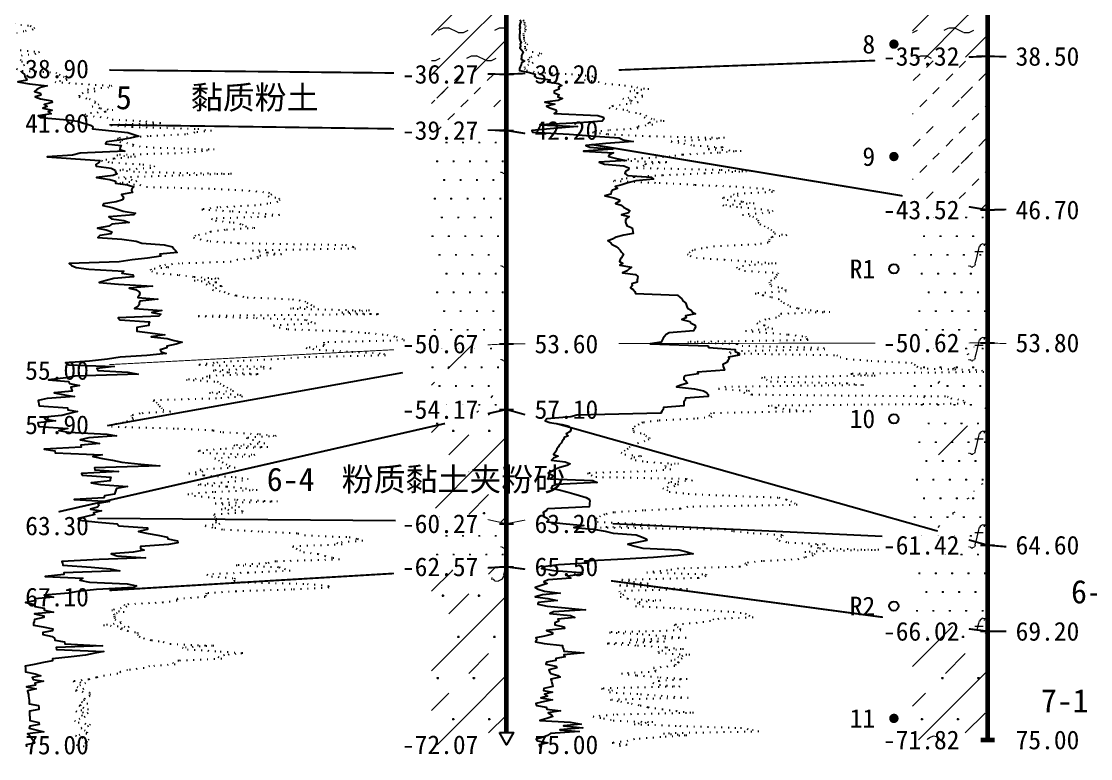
# Model space of a CAD drawing. Extents: x -37 to 3540, y -1485 to 297.
# Drawn here: x 3039.4 to 3153.6, y -824.8 to -746.1 of the extents above; entities that cross this region are included whole.
import ezdxf
from ezdxf.enums import TextEntityAlignment as Align

# ---------------------------------------------------------------- set-up
doc = ezdxf.new("R2010")
doc.units = 0
doc.linetypes.add('DOT', pattern=[6.35, 0, -6.35])
doc.layers.get('0').update_dxf_attribs({"linetype": 'CONTINUOUS'})
for name, color, linetype in [('CURVE', 200, 'CONTINUOUS'), ('HOLE', 41, 'CONTINUOUS'), ('SAMPLE', 1, 'CONTINUOUS'), ('STRATUM', 241, 'CONTINUOUS')]:
    doc.layers.add(name, color=color, linetype=linetype)
doc.layers.add('HATCH', color=7, linetype='CONTINUOUS', lineweight=13)
doc.styles.add('ST', font='')
doc.styles.get('ST').set_extended_font_data('SimSun')
pattern_1 = [(45, (2761.5203, -891), (-2.12132, 2.12132), [10, 0]), (26.565, (2762.5944, -891.2536), (5.999823, 5.999812), [0.567, -12.849]), (0, (2762.0274, -891.2536), (0, 6), [0.567, -5.433]), (26.565, (2759.939, -891), (5.999823, 5.999812), [0.567, -12.849]), (0, (2760.446, -890.7464), (0, 6), [0.567, -5.433]), (153.435, (2762.0274, -891.2536), (-5.999818, -5e-06), [1.134, -12.2826]), (26.565, (2765.5944, -888.2536), (5.999823, 5.999812), [0.567, -12.849]), (0, (2765.0274, -888.2536), (0, 6), [0.567, -5.433]), (26.565, (2762.939, -888), (5.999823, 5.999812), [0.567, -12.849]), (0, (2763.446, -887.7464), (0, 6), [0.567, -5.433]), (153.435, (2765.0274, -888.2536), (-5.999818, -5e-06), [1.134, -12.2826])]
pattern_2 = [(45, (2761.5203, -891), (-6e-07, 6.99998), [0.9473, -8.9522]), (45, (2762.9203, -889.6), (-6e-07, 6.99998), [0.9869, -8.9126]), (45, (2764.3203, -888.2), (-6e-07, 6.99998), [1.06018, -8.83931]), (45, (2765.7203, -886.8), (-6e-07, 6.99998), [0.94918, -8.95032]), (45, (2767.1203, -885.4), (-6e-07, 6.99998), [1.0365, -8.86299]), (45, (2765.0203, -891), (-6e-07, 6.99998), [1.01335, -8.88615]), (45, (2766.4203, -889.6), (-6e-07, 6.99998), [1.07896, -12.12037]), (45, (2767.8203, -888.2), (-6e-07, 6.99998), [0.99882, -8.90067]), (45, (2762.2203, -886.8), (-4e-07, 6.99998), [1.05533, -8.84416]), (45, (2763.6203, -885.4), (-4e-07, 6.99998), [1.0365, -8.86299])]
pattern_3 = [(82.875, (2760.6857, -892.206), (0.0003693, 10.0001764), [0.0893, -80.5337]), (143.13, (2760.7867, -892.2818), (-29.999964, 20.000054), [0.12627, -49.87373]), (172.875, (2760.9639, -892.304), (-70.0002457, 9.9996603), [0.17857, -80.44443]), (206.565, (2761.1423, -892.2147), (-9.999705, -9.999687), [0.19954, -22.16046]), (243.435, (2761.2316, -892.0363), (9e-06, -9.999696), [0.19954, -22.16146]), (255.964, (2761.3209, -891.679), (-0.0002, -9.999501), [0.36813, -40.86287]), (255.964, (2761.631, -890.439), (-0.0002, -9.999501), [1.27838, -39.95262]), (255.964, (2761.6994, -890.165), (-0.0002, -9.999501), [0.28235, -40.94865]), (216.87, (2761.8896, -889.9108), (-9.999982, -10.000018), [0.12627, -49.87373]), (243.435, (2761.7886, -889.9865), (9e-06, -9.999696), [0.19954, -22.16146]), (206.565, (2762.068, -889.8215), (-9.999705, -9.999687), [0.19954, -22.16046]), (172.875, (2762.2453, -889.8437), (-70.0002457, 9.9996603), [0.17857, -80.44443]), (143.13, (2762.3463, -889.9194), (-29.999964, 20.000054), [0.12627, -49.87373]), (82.875, (2762.3352, -890.008), (0.0003693, 10.0001764), [0.0893, -80.5337]), (0, (2761.191, -890.66), (0, 10), [0.89286, -9.10714]), (0, (2761.5453, -891), (1, 2), [0, -1.75]), (0, (2761.5203, -890.975), (1, 2), [0, -1.75]), (0, (2761.5203, -891), (1, 2), [0, -1.75]), (0, (2761.4953, -891), (1, 2), [0, -1.75]), (0, (2761.5203, -891.025), (1, 2), [0, -1.75])]
pattern_4 = [(45, (2761.52, -891), (-2e-06, 15.39996), [4.3383, -17.4406]), (45, (2767.709, -884.777), (-2e-06, 15.39996), [4.3861, -17.3928]), (45, (2772.669, -879.819), (-2e-06, 15.39996), [3.98994, -17.78894]), (26.565, (2761.52, -883.3), (15.4, 15.4), [0.2123, -34.22315]), (36.8699, (2763.0603, -881.76), (15.4, 15.4), [0.43504, -76.56496]), (315, (2769.22, -875.653), (15.39996, 3e-06), [0.0727, -21.70617]), (26.565, (2769.22, -891), (15.4, 15.4), [0.31845, -34.117]), (26.565, (2770.76, -889.46), (15.4, 15.4), [0.2316, -34.20383]), (90, (2771.53, -888.69), (-15.4, -1e-06), [0.0633, -15.3367]), (26.565, (2772.3, -887.92), (15.4, 15.4), [0.2002, -68.6707]), (36.8699, (2773.8403, -886.38), (15.4, 15.4), [0.2435, -76.7565]), (45, (2775.38, -884.84), (-5e-07, 15.39996), [0.24005, -21.53884]), (315, (2776.731, -883.195), (15.39996, 3e-06), [0.0727, -21.70617]), (36.8699, (2764.6003, -880.22), (15.4, 15.4), [0.22493, -76.77507]), (53.1301, (2766.1403, -878.68), (30.8, 46.2), [0.29564, -76.70436]), (53.1301, (2767.6803, -877.14), (30.8, 46.2), [0.27774, -76.72226])]
pattern_5 = [(45, (2761.52, -891), (-4.24264, 4.24264), [10, 0]), (45, (2762.581, -894.182), (-2.12132, 6.36396), [3, -3])]
pattern_6 = [(82.875, (2759.684, -893.6533), (0.000812, 22.000388), [0.1964, -177.1742]), (143.13, (2759.9064, -893.82), (-65.99992, 44.00012), [0.2778, -109.7222]), (172.875, (2760.2962, -893.8687), (-154.00054, 21.999253), [0.39285, -176.97775]), (206.565, (2760.689, -893.672), (-21.99935, -21.9993), [0.439, -48.753]), (243.435, (2760.885, -893.28), (2e-05, -21.99933), [0.439, -48.7552]), (255.964, (2761.0816, -892.494), (-0.00044, -21.9989), [0.8099, -89.8983]), (255.964, (2761.7637, -889.7656), (-0.00044, -21.9989), [2.8124, -87.8958]), (255.964, (2761.9143, -889.163), (-0.00044, -21.9989), [0.6212, -90.087]), (216.87, (2762.333, -888.6037), (-21.99996, -22.00004), [0.2778, -109.7222]), (243.435, (2762.111, -888.77), (2e-05, -21.99933), [0.439, -48.7552]), (206.565, (2762.7255, -888.407), (-21.99935, -21.9993), [0.439, -48.753]), (172.875, (2763.1153, -888.456), (-154.00054, 21.999253), [0.39285, -176.97775]), (143.13, (2763.3376, -888.6228), (-65.99992, 44.00012), [0.2778, -109.7222]), (82.875, (2763.3132, -888.8177), (0.000812, 22.000388), [0.1964, -177.1742]), (0, (2760.795, -890.252), (0, 22), [1.9643, -20.0357]), (0, (2761.5753, -891), (2.2, 4.4), [0, -3.85]), (0, (2761.5203, -890.945), (2.2, 4.4), [0, -3.85]), (0, (2761.5203, -891), (2.2, 4.4), [0, -3.85]), (0, (2761.4653, -891), (2.2, 4.4), [0, -3.85]), (0, (2761.5203, -891.055), (2.2, 4.4), [0, -3.85])]

# ---------------------------------------------------------------- blocks, each defined once
blk = doc.blocks.new('SampleSoilUndisturbed')
at = {"const_width": 0.5}
blk.add_lwpolyline([(-0.25, 0, 1), (0.25, 0, 1)], format="xyb", close=True, dxfattribs=at)
blk = doc.blocks.new('SampleSoilDisturbed')
blk.add_circle((0, 0), 0.5)

msp = doc.modelspace()

# ---------------------------------------------------------------- hatches: boundary and pattern name
at = {"layer": 'HATCH'}
h = msp.add_hatch(dxfattribs=at)
h.set_pattern_fill('YNNT', color=251, style=0)
h.set_pattern_definition(pattern_1)
h.paths.add_polyline_path([(3142.56, -739.2), (3134.56, -739.38), (3134.56, -750.1), (3142.56, -749.8)])
h.paths.add_polyline_path([(3130.49, -751.29), (3140.05, -751.29), (3140.05, -748.36), (3130.49, -748.36)], flags=9)
h.paths.add_polyline_path([(3130.49, -740.69), (3140.05, -740.69), (3140.05, -737.76), (3130.49, -737.76)], flags=9)
h = msp.add_hatch(dxfattribs=at)
h.set_pattern_fill('YNNT', color=251, style=0)
h.set_pattern_definition(pattern_1)
h.paths.add_polyline_path([(3091.18, -740.31), (3083.18, -740.16), (3083.18, -751.62), (3091.18, -751.71)])
h.paths.add_polyline_path([(3079.11, -753.19), (3088.67, -753.19), (3088.67, -750.26), (3079.11, -750.26)], flags=9)
h.paths.add_polyline_path([(3079.11, -741.79), (3088.67, -741.79), (3088.67, -738.86), (3079.11, -738.86)], flags=9)
h = msp.add_hatch(dxfattribs=at)
h.set_pattern_fill('NZFT', color=52, style=0)
h.set_pattern_definition(pattern_2)
h.paths.add_polyline_path([(3142.56, -749.8), (3134.56, -750.1), (3134.56, -764.88), (3142.56, -766.2)])
h.paths.add_polyline_path([(3130.49, -767.69), (3140.05, -767.69), (3140.05, -764.76), (3130.49, -764.76)], flags=9)
h.paths.add_polyline_path([(3130.49, -751.29), (3140.05, -751.29), (3140.05, -748.36), (3130.49, -748.36)], flags=9)
h = msp.add_hatch(dxfattribs=at)
h.set_pattern_fill('NZFT', color=52, style=0)
h.set_pattern_definition(pattern_2)
h.paths.add_polyline_path([(3091.18, -751.71), (3083.18, -751.62), (3083.18, -757.59), (3091.18, -757.71)])
h.paths.add_polyline_path([(3079.11, -759.19), (3088.67, -759.19), (3088.67, -756.26), (3079.11, -756.26)], flags=9)
h.paths.add_polyline_path([(3079.11, -753.19), (3088.67, -753.19), (3088.67, -750.26), (3079.11, -750.26)], flags=9)
h = msp.add_hatch(dxfattribs=at)
h.set_pattern_fill('FS', color=142, style=0)
h.set_pattern_definition(pattern_3)
h.paths.add_polyline_path([(3091.18, -757.71), (3083.18, -757.59), (3083.18, -780.92), (3091.18, -780.51)])
h.paths.add_polyline_path([(3079.11, -781.99), (3088.67, -781.99), (3088.67, -779.06), (3079.11, -779.06)], flags=9)
h.paths.add_polyline_path([(3079.11, -759.19), (3088.67, -759.19), (3088.67, -756.26), (3079.11, -756.26)], flags=9)
h = msp.add_hatch(dxfattribs=at)
h.set_pattern_fill('FS', color=142, style=0)
h.set_pattern_definition(pattern_3)
h.paths.add_polyline_path([(3142.56, -766.2), (3134.56, -764.88), (3134.56, -780.42), (3142.56, -780.4)])
h.paths.add_polyline_path([(3130.49, -781.89), (3140.05, -781.89), (3140.05, -778.96), (3130.49, -778.96)], flags=9)
h.paths.add_polyline_path([(3130.49, -767.69), (3140.05, -767.69), (3140.05, -764.76), (3130.49, -764.76)], flags=9)
h = msp.add_hatch(dxfattribs=at)
h.set_pattern_fill('FS', color=142, style=0)
h.set_pattern_definition(pattern_3)
h.paths.add_polyline_path([(3091.18, -780.51), (3083.18, -780.92), (3083.18, -789.33), (3091.18, -787.51)])
h.paths.add_polyline_path([(3079.11, -788.99), (3088.66, -788.99), (3088.66, -786.08), (3079.11, -786.08)], flags=9)
h.paths.add_polyline_path([(3079.11, -781.99), (3088.67, -781.99), (3088.67, -779.06), (3079.11, -779.06)], flags=9)
h = msp.add_hatch(dxfattribs=at)
h.set_pattern_fill('SZFT', color=142, scale=2.2, style=0)
h.set_pattern_definition(pattern_4)
h.paths.add_polyline_path([(3091.18, -780.51), (3083.18, -780.92), (3083.18, -789.33), (3091.18, -787.51)])
h.paths.add_polyline_path([(3079.11, -788.99), (3088.66, -788.99), (3088.66, -786.08), (3079.11, -786.08)], flags=9)
h.paths.add_polyline_path([(3079.11, -781.99), (3088.67, -781.99), (3088.67, -779.06), (3079.11, -779.06)], flags=9)
h = msp.add_hatch(dxfattribs=at)
h.set_pattern_fill('FS', color=142, style=0)
h.set_pattern_definition(pattern_3)
h.paths.add_polyline_path([(3142.56, -780.4), (3134.56, -780.42), (3134.56, -799.75), (3142.56, -802)])
h.paths.add_polyline_path([(3110.34, -796.58), (3137.02, -796.58), (3137.02, -791.64), (3110.34, -791.64)], flags=9)
h.paths.add_polyline_path([(3130.49, -781.89), (3140.05, -781.89), (3140.05, -778.96), (3130.49, -778.96)], flags=9)
h = msp.add_hatch(dxfattribs=at)
h.set_pattern_fill('SZFT', color=142, scale=2.2, style=0)
h.set_pattern_definition(pattern_4)
h.paths.add_polyline_path([(3142.56, -780.4), (3134.56, -780.42), (3134.56, -799.75), (3142.56, -802)])
h.paths.add_polyline_path([(3110.34, -796.58), (3137.02, -796.58), (3137.02, -791.64), (3110.34, -791.64)], flags=9)
h.paths.add_polyline_path([(3130.49, -781.89), (3140.05, -781.89), (3140.05, -778.96), (3130.49, -778.96)], flags=9)
h = msp.add_hatch(dxfattribs=at)
h.set_pattern_fill('FZNT', color=32, style=0)
h.set_pattern_definition(pattern_5)
h.paths.add_polyline_path([(3091.18, -787.51), (3083.18, -789.33), (3083.18, -797.95), (3091.18, -799.71)])
h.paths.add_polyline_path([(3079.11, -801.19), (3088.67, -801.19), (3088.67, -798.26), (3079.11, -798.26)], flags=9)
h.paths.add_polyline_path([(3079.11, -788.99), (3088.66, -788.99), (3088.66, -786.08), (3079.11, -786.08)], flags=9)
h = msp.add_hatch(dxfattribs=at)
h.set_pattern_fill('FS', color=32, scale=2.2, style=0)
h.set_pattern_definition(pattern_6)
h.paths.add_polyline_path([(3091.18, -787.51), (3083.18, -789.33), (3083.18, -797.95), (3091.18, -799.71)])
h.paths.add_polyline_path([(3079.11, -801.19), (3088.67, -801.19), (3088.67, -798.26), (3079.11, -798.26)], flags=9)
h.paths.add_polyline_path([(3079.11, -788.99), (3088.66, -788.99), (3088.66, -786.08), (3079.11, -786.08)], flags=9)
h = msp.add_hatch(dxfattribs=at)
h.set_pattern_fill('FS', color=142, style=0)
h.set_pattern_definition(pattern_3)
h.paths.add_polyline_path([(3091.18, -799.71), (3083.18, -797.95), (3083.18, -804.78), (3091.18, -804.31)])
h.paths.add_polyline_path([(3079.11, -805.79), (3088.67, -805.79), (3088.67, -802.86), (3079.11, -802.86)], flags=9)
h.paths.add_polyline_path([(3079.11, -801.19), (3088.67, -801.19), (3088.67, -798.26), (3079.11, -798.26)], flags=9)
h = msp.add_hatch(dxfattribs=at)
h.set_pattern_fill('FS', color=142, style=0)
h.set_pattern_definition(pattern_3)
h.paths.add_polyline_path([(3142.56, -802), (3134.56, -799.75), (3134.56, -810.13), (3142.56, -811.2)])
h.paths.add_polyline_path([(3130.49, -812.69), (3140.05, -812.69), (3140.05, -809.76), (3130.49, -809.76)], flags=9)
h.paths.add_polyline_path([(3130.49, -803.49), (3140.05, -803.49), (3140.05, -800.56), (3130.49, -800.56)], flags=9)
h = msp.add_hatch(dxfattribs=at)
h.set_pattern_fill('FZNT', color=32, style=0)
h.set_pattern_definition(pattern_5)
h.paths.add_polyline_path([(3091.18, -804.31), (3083.18, -804.78), (3083.18, -823.31), (3091.18, -823.31), (3090.43, -822.01), (3091.18, -822.01)])
h.paths.add_polyline_path([(3079.11, -824.79), (3088.67, -824.79), (3088.67, -821.86), (3079.11, -821.86)], flags=9)
h.paths.add_polyline_path([(3079.11, -805.79), (3088.67, -805.79), (3088.67, -802.86), (3079.11, -802.86)], flags=9)
h = msp.add_hatch(dxfattribs=at)
h.set_pattern_fill('FS', color=32, scale=2.2, style=0)
h.set_pattern_definition(pattern_6)
h.paths.add_polyline_path([(3091.18, -804.31), (3083.18, -804.78), (3083.18, -823.31), (3091.18, -823.31), (3090.43, -822.01), (3091.18, -822.01)])
h.paths.add_polyline_path([(3079.11, -824.79), (3088.67, -824.79), (3088.67, -821.86), (3079.11, -821.86)], flags=9)
h.paths.add_polyline_path([(3079.11, -805.79), (3088.67, -805.79), (3088.67, -802.86), (3079.11, -802.86)], flags=9)
h = msp.add_hatch(dxfattribs=at)
h.set_pattern_fill('FZNT', color=32, style=0)
h.set_pattern_definition(pattern_5)
h.paths.add_polyline_path([(3142.56, -811.2), (3134.56, -810.13), (3134.56, -822.8), (3142.56, -822.8)])
h.paths.add_polyline_path([(3130.49, -824.29), (3140.05, -824.29), (3140.05, -821.36), (3130.49, -821.36)], flags=9)
h.paths.add_polyline_path([(3130.49, -812.69), (3140.05, -812.69), (3140.05, -809.76), (3130.49, -809.76)], flags=9)
h = msp.add_hatch(dxfattribs=at)
h.set_pattern_fill('FS', color=32, scale=2.2, style=0)
h.set_pattern_definition(pattern_6)
h.paths.add_polyline_path([(3142.56, -811.2), (3134.56, -810.13), (3134.56, -822.8), (3142.56, -822.8)])
h.paths.add_polyline_path([(3130.49, -824.29), (3140.05, -824.29), (3140.05, -821.36), (3130.49, -821.36)], flags=9)
h.paths.add_polyline_path([(3130.49, -812.69), (3140.05, -812.69), (3140.05, -809.76), (3130.49, -809.76)], flags=9)

# ---------------------------------------------------------------- linework, layer by layer
at = {"layer": 'CURVE', "color": 100, "linetype": 'DOT', "ltscale": 0.1}
for points in [[(3038.57, -746.34), (3040.31, -746.54), (3040.78, -746.74), (3040.62, -746.94), (3039.65, -747.14), (3038.88, -747.34)], [(3092.97, -745.91), (3093.09, -746.11), (3093.08, -746.31), (3093.23, -746.51), (3093.12, -746.71), (3093.23, -746.91), (3093.17, -747.11), (3092.96, -747.31), (3093.01, -747.51), (3093.02, -747.71), (3093.03, -747.91), (3093.05, -748.11), (3093.19, -748.31), (3093.42, -748.51), (3093.14, -748.71), (3093.16, -748.91), (3093.25, -749.11), (3093.94, -749.31), (3094.92, -749.51), (3094.62, -749.71), (3093.68, -749.91), (3093.47, -750.11), (3093.54, -750.31), (3094.03, -750.51), (3093.54, -750.71), (3093.09, -750.91), (3093.09, -751.11), (3093.33, -751.31), (3094.53, -751.51), (3098.12, -751.71), (3100.33, -751.91), (3100.61, -752.11), (3099.5, -752.31), (3101, -752.51), (3101.71, -752.71), (3103.78, -752.91), (3105.09, -753.11), (3106.37, -753.31), (3104.35, -753.51), (3105.17, -753.71), (3105.62, -753.91), (3105.73, -754.11), (3103.6, -754.31), (3104.51, -754.51), (3105.24, -754.71), (3104.07, -754.91), (3102.54, -755.11), (3102.15, -755.31), (3104.02, -755.51), (3104.24, -755.71), (3105.42, -755.91), (3106.14, -756.11), (3105.9, -756.31), (3106.91, -756.51), (3108.02, -756.71), (3106.28, -756.91), (3106.81, -757.11), (3105.15, -757.31), (3105.24, -757.51), (3102.09, -757.71), (3100.38, -757.91), (3102, -758.11), (3106.48, -758.31), (3114.46, -758.51), (3112.52, -758.71), (3108.78, -758.91), (3110.14, -759.11), (3111.15, -759.31), (3114.33, -759.51), (3112.72, -759.71), (3116.23, -759.91), (3113.8, -760.11), (3109.98, -760.31), (3108.68, -760.51), (3105.7, -760.71), (3102.99, -760.91), (3108.32, -761.11), (3106.01, -761.31), (3105.89, -761.51), (3105.07, -761.71), (3114.12, -761.91), (3116.83, -762.11), (3112.37, -762.31), (3107.85, -762.51), (3104.78, -762.71), (3103.56, -762.91), (3102.6, -763.11), (3107.5, -763.31), (3111.34, -763.51), (3115.69, -763.71), (3118.52, -763.91), (3119.71, -764.11), (3119.6, -764.31), (3115.42, -764.51), (3115.94, -764.71), (3114.27, -764.91), (3114.77, -765.11), (3116.4, -765.31), (3117.63, -765.51), (3114.3, -765.71), (3116.22, -765.91), (3118.35, -766.11), (3119.64, -766.31), (3119.31, -766.51), (3116.4, -766.71), (3117.48, -766.91), (3117.86, -767.11), (3118.04, -767.31), (3118.06, -767.51), (3118.24, -767.71), (3118.7, -767.91), (3119.09, -768.11), (3119.4, -768.31), (3119.67, -768.51), (3119.82, -768.71), (3121.12, -768.91), (3119.48, -769.11), (3119.26, -769.31), (3119.25, -769.51), (3119.13, -769.71), (3117.81, -769.91), (3113.38, -770.11), (3112.09, -770.31), (3111.08, -770.51), (3110.76, -770.71), (3110.52, -770.91), (3110.81, -771.11), (3111.46, -771.31), (3114.43, -771.51), (3117.3, -771.71), (3119.97, -771.91), (3117.21, -772.11), (3115.75, -772.31), (3116, -772.51), (3116.62, -772.71), (3120.21, -772.91), (3120.08, -773.11), (3119.95, -773.31), (3119.86, -773.51), (3119.47, -773.71), (3119.24, -773.91), (3119.34, -774.11), (3119.44, -774.31), (3120.56, -774.51), (3120.93, -774.71), (3121.07, -774.91), (3117.76, -775.11), (3118.58, -775.31), (3119.48, -775.51), (3120.23, -775.71), (3120.49, -775.91), (3120.78, -776.11), (3121.18, -776.31), (3121.44, -776.51), (3122.34, -776.71), (3123.61, -776.91), (3125.73, -777.11), (3120.5, -777.31), (3120.32, -777.51), (3120.03, -777.71), (3118.87, -777.91), (3118.28, -778.11), (3117.92, -778.31), (3118.71, -778.51), (3119.08, -778.71), (3119.64, -778.91), (3116.7, -779.11), (3118.9, -779.31), (3121.28, -779.51), (3123.11, -779.71), (3123.23, -779.91), (3123.4, -780.11), (3110.54, -780.31), (3115.82, -780.51), (3116.34, -780.71), (3125, -780.91), (3125.2, -781.11), (3114.97, -781.31), (3115.09, -781.51), (3126.45, -781.71), (3126.81, -781.91), (3127.47, -782.11), (3130.12, -782.31), (3134.4, -782.51), (3134.74, -782.71), (3135.02, -782.91), (3135.39, -783.11), (3141.91, -783.31), (3142.17, -783.51), (3127.96, -783.71), (3130.56, -783.91), (3118.42, -784.11), (3118.94, -784.31), (3119.37, -784.51), (3127.55, -784.71), (3129.3, -784.91), (3114.61, -785.11), (3113.84, -785.31), (3117.14, -785.51), (3116.55, -785.71), (3117.39, -785.91), (3138.27, -786.11), (3138.65, -786.31), (3139.92, -786.51), (3140.07, -786.71), (3140.15, -786.91), (3119.14, -787.11), (3119.96, -787.31), (3121.37, -787.51), (3123.69, -787.71), (3113.05, -787.91), (3112.8, -788.11), (3113.11, -788.31), (3111.26, -788.51), (3107.37, -788.71), (3105.73, -788.91), (3105.34, -789.11), (3104.91, -789.31), (3104.66, -789.51), (3104.73, -789.71), (3104.75, -789.91), (3105.86, -790.11), (3106.06, -790.31), (3106.46, -790.51), (3106.39, -790.71), (3105.97, -790.91), (3105.27, -791.11), (3104.6, -791.31), (3104.35, -791.51), (3104.17, -791.71), (3103.83, -791.91), (3103.43, -792.11), (3103.83, -792.31), (3105.61, -792.51), (3104.47, -792.71), (3104.94, -792.91), (3106.18, -793.11), (3109.57, -793.31), (3108.16, -793.51), (3108.12, -793.71), (3108.72, -793.91), (3106.72, -794.11), (3099.84, -794.31), (3100.23, -794.51), (3100.72, -794.71), (3110.4, -794.91), (3111.05, -795.11), (3108.45, -795.31), (3109.54, -795.51), (3109.16, -795.71), (3107.87, -795.91), (3108.32, -796.11), (3108.55, -796.31), (3110.6, -796.51), (3114.94, -796.71), (3120.27, -796.91), (3121.08, -797.11), (3121.54, -797.31), (3121.95, -797.51), (3122.22, -797.71), (3110.55, -797.91), (3109.73, -798.11), (3105.77, -798.31), (3102.65, -798.51), (3101.69, -798.71), (3101.2, -798.91), (3100.85, -799.11), (3100.6, -799.31), (3100.89, -799.51), (3104.84, -799.71), (3107.77, -799.91), (3101.21, -800.11), (3114.5, -800.31), (3115.43, -800.51), (3117.54, -800.71), (3120.67, -800.91), (3120.57, -801.11), (3120.05, -801.31), (3120.3, -801.51), (3121.25, -801.71), (3125.21, -801.91), (3123.69, -802.11), (3124.62, -802.31), (3130.96, -802.51), (3123.06, -802.71), (3124.11, -802.91), (3123.94, -803.11), (3123.02, -803.31), (3122.41, -803.51), (3118.49, -803.71), (3116.64, -803.91), (3116.89, -804.11), (3116.1, -804.31), (3109.55, -804.51), (3108.39, -804.71), (3106.16, -804.91), (3112.51, -805.11), (3112.46, -805.31), (3111.66, -805.51), (3103.5, -805.71), (3104.74, -805.91), (3106.32, -806.11), (3103.27, -806.31), (3107.57, -806.51), (3110.51, -806.71), (3103.2, -806.91), (3103.35, -807.11), (3103.71, -807.31), (3103.34, -807.51), (3104.11, -807.71), (3107.66, -807.91), (3105.16, -808.11), (3105.44, -808.31), (3104.97, -808.51), (3109.04, -808.71), (3111.88, -808.91), (3115.41, -809.11), (3116.69, -809.31), (3117.07, -809.51), (3117.52, -809.71), (3113.29, -809.91), (3112.98, -810.11), (3111.54, -810.31), (3109.1, -810.51), (3109.44, -810.71), (3109.69, -810.91), (3109.82, -811.11), (3102.18, -811.31), (3105.67, -811.51), (3108.1, -811.71), (3110.37, -811.91), (3104.39, -812.11), (3108.06, -812.31), (3101.95, -812.51), (3105.17, -812.71), (3108.28, -812.91), (3110.09, -813.11), (3107.39, -813.31), (3107.42, -813.51), (3110.75, -813.71), (3109.48, -813.91), (3109.94, -814.11), (3108.73, -814.31), (3109.61, -814.51), (3109.24, -814.71), (3109.15, -814.91), (3106.88, -815.11), (3107.07, -815.31), (3107.14, -815.51), (3103.46, -815.71), (3105.1, -815.91), (3107.58, -816.11), (3110.49, -816.31), (3107.48, -816.51), (3106.82, -816.71), (3107.55, -816.91), (3109.7, -817.11), (3101.34, -817.31), (3102.52, -817.51), (3102.18, -817.71), (3105.51, -817.91), (3108.33, -818.11), (3110.6, -818.31), (3102.28, -818.51), (3103.38, -818.71), (3104.52, -818.91), (3105.46, -819.11), (3106.31, -819.31), (3107.83, -819.51), (3109.32, -819.71), (3111.15, -819.91), (3102.66, -820.11), (3100.43, -820.31), (3101.56, -820.51), (3102.59, -820.71), (3106.82, -820.91), (3104.81, -821.11), (3109.71, -821.31), (3116.17, -821.51), (3117.45, -821.71), (3118.13, -821.91), (3107.96, -822.11), (3110.43, -822.31), (3107.66, -822.51), (3104.85, -822.71), (3104.16, -822.91), (3102.48, -823.11), (3104.07, -823.31), (3103.07, -823.51)], [(3039.25, -749.14), (3041.3, -749.34), (3040.91, -749.54), (3039.37, -749.74)], [(3039.26, -750.14), (3039.4, -750.34), (3040.04, -750.54), (3039.7, -750.74), (3039.29, -750.94)], [(3038.86, -751.14), (3039.46, -751.34), (3043.05, -751.54), (3043.42, -751.74), (3043.86, -751.94), (3044.1, -752.14), (3044.26, -752.34), (3042.97, -752.54), (3045.8, -752.74), (3049.04, -752.94), (3048.69, -753.14), (3046.44, -753.34), (3047.26, -753.54), (3045.97, -753.74), (3045.55, -753.94), (3045.55, -754.14), (3046.64, -754.34), (3047.26, -754.54), (3047.18, -754.74), (3047.66, -754.94), (3046.92, -755.14), (3047.82, -755.34), (3049.15, -755.54), (3048.31, -755.74), (3046.16, -755.94), (3046.33, -756.14), (3048.52, -756.34), (3049.07, -756.54), (3052.66, -756.74), (3054.25, -756.94), (3048.94, -757.14), (3051.22, -757.34), (3058.22, -757.54), (3059.68, -757.74), (3057.88, -757.94), (3056.89, -758.14), (3052.9, -758.34), (3049.64, -758.54), (3050.17, -758.74), (3049.89, -758.94), (3051.3, -759.14), (3051.24, -759.34), (3053.46, -759.54), (3059.98, -759.74), (3058.71, -759.94), (3056.56, -760.14), (3049.57, -760.34), (3051.57, -760.54), (3049.23, -760.74), (3047.93, -760.94), (3049.03, -761.14), (3052.35, -761.34), (3053.59, -761.54), (3053.2, -761.74), (3049.88, -761.94), (3051.9, -762.14), (3061.81, -762.34), (3056.28, -762.54), (3049.73, -762.74), (3051.11, -762.94), (3051.69, -763.14), (3049.89, -763.34), (3052.03, -763.54), (3052.74, -763.74), (3059.98, -763.94), (3063.68, -764.14), (3065.78, -764.34), (3066.12, -764.54), (3065.73, -764.74), (3066.86, -764.94), (3066.98, -765.14), (3066.75, -765.34), (3065.7, -765.54), (3064.36, -765.74), (3060.35, -765.94), (3058.66, -766.14), (3061.88, -766.34), (3064.68, -766.54), (3066.95, -766.74), (3065.43, -766.94), (3059.69, -767.14), (3060.11, -767.34), (3061.99, -767.54), (3062.95, -767.74), (3063.32, -767.94), (3064.32, -768.14), (3061.14, -768.34), (3059.61, -768.54), (3059.12, -768.74), (3057.98, -768.94), (3057.75, -769.14), (3058.46, -769.34), (3059.52, -769.54), (3062.56, -769.74), (3073.99, -769.94), (3074.8, -770.14), (3075.07, -770.34), (3064.05, -770.54), (3065.66, -770.74), (3067.14, -770.94), (3064.54, -771.14), (3064.69, -771.34), (3062.47, -771.54), (3061.77, -771.74), (3056.24, -771.94), (3054.13, -772.14), (3055.11, -772.34), (3053.15, -772.54), (3053.29, -772.74), (3053.8, -772.94), (3056.19, -773.14), (3057.83, -773.34), (3060.47, -773.54), (3057.84, -773.74), (3060.26, -773.94), (3059.1, -774.14), (3060.81, -774.34), (3060.21, -774.54), (3059.79, -774.74), (3061.03, -774.94), (3061.46, -775.14), (3062.31, -775.34), (3063.48, -775.54), (3068.32, -775.74), (3069.63, -775.94), (3069.87, -776.14), (3070.3, -776.34), (3070.67, -776.54), (3068.1, -776.74), (3076.55, -776.94), (3073.61, -777.14), (3077.51, -777.34), (3058.27, -777.54), (3064.47, -777.74), (3069.82, -777.94), (3070.29, -778.14), (3070.79, -778.34), (3066.3, -778.54), (3066.92, -778.74), (3067.84, -778.94), (3073.87, -779.14), (3076.45, -779.34), (3078.43, -779.54), (3079.42, -779.74), (3080, -779.94), (3080.29, -780.14), (3071.66, -780.34), (3071.7, -780.54), (3071.67, -780.74), (3069.79, -780.94), (3071.17, -781.14), (3074.66, -781.34), (3078.03, -781.54), (3078.27, -781.74), (3069.7, -781.94), (3066.84, -782.14), (3062.55, -782.34), (3059.95, -782.54), (3058.31, -782.74), (3065.21, -782.94), (3066.05, -783.14), (3059.85, -783.34), (3061.49, -783.54), (3064.67, -783.74), (3059.16, -783.94), (3059.52, -784.14), (3056.99, -784.34), (3060.29, -784.54), (3060.59, -784.74), (3060.93, -784.94), (3061.3, -785.14), (3061.69, -785.34), (3062.03, -785.54), (3059.48, -785.74), (3062.72, -785.94), (3062.98, -786.14), (3060.22, -786.34), (3053.46, -786.54), (3053.77, -786.74), (3053.95, -786.94), (3054.13, -787.14), (3054.32, -787.34), (3054.5, -787.54), (3055.3, -787.74), (3052.06, -787.94), (3051.09, -788.14), (3051.16, -788.34), (3051.34, -788.54), (3050.7, -788.74), (3050.27, -788.94), (3049.02, -789.14), (3048.98, -789.34), (3056.04, -789.54), (3059.87, -789.74), (3060.89, -789.94), (3064.81, -790.14), (3066.6, -790.34), (3063.41, -790.54), (3064.07, -790.74), (3064.73, -790.94), (3065.38, -791.14), (3062.06, -791.34), (3065.68, -791.54), (3060.71, -791.74), (3058.25, -791.94), (3058.76, -792.14), (3064.3, -792.34), (3063.77, -792.54), (3060.02, -792.74), (3060.41, -792.94), (3060.83, -793.14), (3061.23, -793.34), (3061.56, -793.54), (3062.2, -793.74), (3058.47, -793.94), (3058.76, -794.14), (3057.25, -794.34), (3058.86, -794.54), (3062.2, -794.74), (3063.61, -794.94), (3063, -795.14), (3060.77, -795.34), (3058.25, -795.54), (3061.31, -795.74), (3063.32, -795.94), (3064.54, -796.14), (3059.86, -796.34), (3057.16, -796.54), (3057.86, -796.74), (3059.92, -796.94), (3062.38, -797.14), (3066.74, -797.34), (3060.08, -797.54), (3062.19, -797.74), (3062.66, -797.94), (3060.7, -798.14), (3062.95, -798.34), (3063, -798.54), (3059.91, -798.74), (3059.99, -798.94), (3060.23, -799.14), (3060.13, -799.34), (3060.12, -799.54), (3060.57, -799.74), (3058.99, -799.94), (3060.03, -800.14), (3060.98, -800.34), (3065.05, -800.54), (3068.91, -800.74), (3069.62, -800.94), (3074.38, -801.14), (3075.28, -801.34), (3075.85, -801.54), (3073.06, -801.74), (3073.63, -801.94), (3068.34, -802.14), (3068.73, -802.34), (3069.1, -802.54), (3069.51, -802.74), (3071.04, -802.94), (3071.79, -803.14), (3072.66, -803.34), (3073.34, -803.54), (3066.54, -803.74), (3065.56, -803.94), (3062.31, -804.14), (3066.9, -804.34), (3067.47, -804.54), (3068.08, -804.74), (3063.58, -804.94), (3059.18, -805.14), (3059.67, -805.34), (3062.16, -805.54), (3062.11, -805.74), (3062.09, -805.94), (3069.92, -806.14), (3072.16, -806.34), (3072.22, -806.54), (3068.27, -806.74), (3062.31, -806.94), (3059.13, -807.14), (3059.05, -807.34), (3059.01, -807.54), (3056, -807.74), (3056, -807.94), (3054.51, -808.14), (3050.32, -808.34), (3050.62, -808.54), (3050.04, -808.74), (3049.02, -808.94), (3050.34, -809.14), (3049.26, -809.34), (3049.29, -809.54), (3049.33, -809.74), (3049.38, -809.94), (3049.91, -810.14), (3050.03, -810.34), (3048.14, -810.54), (3050.89, -810.74), (3049.97, -810.94), (3050.73, -811.14), (3051.76, -811.34), (3051.78, -811.54), (3051.96, -811.74), (3052.41, -811.94), (3053.27, -812.14), (3054.53, -812.34), (3055.26, -812.54), (3059.92, -812.74), (3056.57, -812.94), (3057.1, -813.14), (3060.62, -813.34), (3063.02, -813.54), (3061.05, -813.74), (3060.37, -813.94), (3060.77, -814.14), (3056.18, -814.34), (3055.5, -814.54), (3055.8, -814.74), (3053.07, -814.94), (3052.47, -815.14), (3050.72, -815.34), (3049.95, -815.54), (3049.67, -815.74), (3048.25, -815.94), (3047.38, -816.14), (3046.58, -816.34), (3044.89, -816.54), (3046.23, -816.74), (3045.69, -816.94), (3045.32, -817.14), (3046.04, -817.34), (3045.14, -817.54), (3046.63, -817.74), (3046.65, -817.94), (3046.69, -818.14), (3046.16, -818.34), (3046.1, -818.54), (3045.79, -818.74), (3046.46, -818.94), (3045.51, -819.14), (3045.93, -819.34), (3046.55, -819.54), (3045.19, -819.74), (3046.51, -819.94), (3045.8, -820.14), (3046.19, -820.34), (3045.63, -820.54), (3045.04, -820.74), (3045.44, -820.94), (3046.73, -821.14), (3046.53, -821.34), (3045.75, -821.54), (3046.12, -821.74), (3046.39, -821.94), (3046.35, -822.14), (3045.15, -822.34), (3045.86, -822.54), (3046.57, -822.74), (3046.37, -822.94), (3046.25, -823.14), (3045.26, -823.34), (3046.56, -823.54)]]:
    msp.add_lwpolyline(points, dxfattribs=at)
at = {"layer": 'CURVE', "color": 30, "linetype": 'Continuous'}
for points in [[(3092.62, -745.91), (3092.72, -746.11), (3092.66, -746.31), (3092.58, -746.51), (3092.65, -746.71), (3092.58, -746.91), (3092.61, -747.11), (3092.61, -747.31), (3092.57, -747.51), (3092.57, -747.71), (3092.57, -747.91), (3092.64, -748.11), (3092.8, -748.31), (3092.66, -748.51), (3092.67, -748.71), (3092.6, -748.91), (3092.78, -749.11), (3092.95, -749.31), (3092.9, -749.51), (3092.78, -749.71), (3092.77, -749.91), (3092.74, -750.11), (3093.09, -750.31), (3092.78, -750.51), (3092.74, -750.71), (3092.63, -750.91), (3092.58, -751.11), (3092.56, -751.31), (3093.64, -751.51), (3094.26, -751.71), (3094.19, -751.91), (3094.38, -752.11), (3095.84, -752.31), (3095.56, -752.51), (3096.72, -752.71), (3097.09, -752.91), (3096.73, -753.11), (3096.8, -753.31), (3096.29, -753.51), (3096.27, -753.71), (3096.8, -753.91), (3096.66, -754.11), (3097.16, -754.31), (3096.7, -754.51), (3095.27, -754.71), (3096.33, -754.91), (3095.44, -755.11), (3095.81, -755.31), (3096.44, -755.51), (3096.51, -755.71), (3096.28, -755.91), (3100.94, -756.11), (3101.51, -756.31), (3101.59, -756.51), (3101.41, -756.71), (3098.95, -756.91), (3094.75, -757.11), (3098.77, -757.31), (3096.23, -757.51), (3093.9, -757.71), (3093.97, -757.91), (3097.89, -758.11), (3100.66, -758.31), (3103.21, -758.51), (3103.64, -758.71), (3104.73, -758.91), (3101.8, -759.11), (3099.66, -759.31), (3100.09, -759.51), (3102.55, -759.71), (3099.4, -759.91), (3102.6, -760.11), (3102.2, -760.31), (3102.09, -760.51), (3102.93, -760.71), (3103.98, -760.91), (3101.07, -761.11), (3101.66, -761.31), (3103.7, -761.51), (3104.25, -761.71), (3104.21, -761.91), (3103.88, -762.11), (3103.82, -762.31), (3104.1, -762.51), (3106.65, -762.71), (3106.9, -762.91), (3105.01, -763.11), (3104.14, -763.31), (3103.52, -763.51), (3102.79, -763.71), (3103.05, -763.91), (3102.5, -764.11), (3102.37, -764.31), (3102.32, -764.51), (3101.68, -764.71), (3102.66, -764.91), (3103.24, -765.11), (3103.24, -765.31), (3102.84, -765.51), (3103.42, -765.71), (3103.67, -765.91), (3104.07, -766.11), (3104.36, -766.31), (3104.2, -766.51), (3103.47, -766.71), (3104.27, -766.91), (3104, -767.11), (3103.9, -767.31), (3103.88, -767.51), (3103.98, -767.71), (3104.08, -767.91), (3104.6, -768.11), (3104.64, -768.31), (3104.67, -768.51), (3104.71, -768.71), (3103.73, -768.91), (3102.89, -769.11), (3102.51, -769.31), (3101.99, -769.51), (3102.33, -769.71), (3102.47, -769.91), (3102.89, -770.11), (3103.13, -770.31), (3103.33, -770.51), (3103.47, -770.71), (3103.68, -770.91), (3103.57, -771.11), (3103.47, -771.31), (3103.32, -771.51), (3103.24, -771.71), (3103.61, -771.91), (3103.29, -772.11), (3104.52, -772.31), (3104.3, -772.51), (3104.08, -772.71), (3103.56, -772.91), (3104.97, -773.11), (3105.2, -773.31), (3105.18, -773.51), (3105.15, -773.71), (3105.15, -773.91), (3104.58, -774.11), (3104.62, -774.31), (3104.43, -774.51), (3104.73, -774.71), (3104.9, -774.91), (3104.97, -775.11), (3109.43, -775.31), (3109.68, -775.51), (3109.9, -775.71), (3110.02, -775.91), (3110.29, -776.11), (3110.39, -776.31), (3110.44, -776.51), (3110.52, -776.71), (3110.91, -776.91), (3111.06, -777.11), (3111.37, -777.31), (3110.3, -777.51), (3110.38, -777.71), (3109.92, -777.91), (3110.77, -778.11), (3110.9, -778.31), (3111.33, -778.51), (3111.36, -778.71), (3111.25, -778.91), (3111.15, -779.11), (3108.54, -779.31), (3108.24, -779.51), (3108.05, -779.71), (3107.93, -779.91), (3107.82, -780.11), (3107.72, -780.31), (3106.53, -780.51), (3112.67, -780.71), (3112.79, -780.91), (3115.59, -781.11), (3115.62, -781.31), (3116.05, -781.51), (3116.03, -781.71), (3114.88, -781.91), (3114.95, -782.11), (3114.84, -782.31), (3114.72, -782.51), (3114.3, -782.71), (3114.31, -782.91), (3114.39, -783.11), (3114.45, -783.31), (3111.6, -783.51), (3111.64, -783.71), (3110.28, -783.91), (3110.12, -784.11), (3110.11, -784.31), (3110.36, -784.51), (3110.5, -784.71), (3109.79, -784.91), (3109.33, -785.11), (3111.25, -785.31), (3112.21, -785.51), (3112.53, -785.71), (3112.73, -785.91), (3112.74, -786.11), (3110.29, -786.31), (3110.25, -786.51), (3110.14, -786.71), (3110.13, -786.91), (3110.13, -787.11), (3107.94, -787.31), (3107.92, -787.51), (3107.78, -787.71), (3107.67, -787.91), (3098.7, -788.11), (3098.04, -788.31), (3095.5, -788.51), (3095.32, -788.71), (3095.81, -788.91), (3097.12, -789.11), (3097.84, -789.31), (3098.07, -789.51), (3098.05, -789.71), (3097.96, -789.91), (3097.57, -790.11), (3097.76, -790.31), (3097.35, -790.51), (3097.28, -790.71), (3097.13, -790.91), (3097.03, -791.11), (3096.8, -791.31), (3096.74, -791.51), (3096.57, -791.71), (3096.54, -791.91), (3096.37, -792.11), (3096.2, -792.31), (3096.71, -792.51), (3096.21, -792.71), (3095.99, -792.91), (3097.46, -793.11), (3097.98, -793.31), (3097.67, -793.51), (3096.88, -793.71), (3096.36, -793.91), (3096.06, -794.11), (3095.62, -794.31), (3096.1, -794.51), (3096.09, -794.71), (3095.82, -794.91), (3100.41, -795.11), (3100.88, -795.31), (3096.53, -795.51), (3096.06, -795.71), (3095.96, -795.91), (3096.8, -796.11), (3097.62, -796.31), (3098.37, -796.51), (3098.97, -796.71), (3099.68, -796.91), (3100.06, -797.11), (3100.07, -797.31), (3100.06, -797.51), (3100.05, -797.71), (3100.03, -797.91), (3095.6, -798.11), (3095.46, -798.31), (3095.1, -798.51), (3095.18, -798.71), (3095.11, -798.91), (3095.53, -799.11), (3095.71, -799.31), (3095.49, -799.51), (3097.54, -799.71), (3099.46, -799.91), (3098.39, -800.11), (3100.46, -800.31), (3101.73, -800.51), (3102.57, -800.71), (3105.02, -800.91), (3105.62, -801.11), (3106.11, -801.31), (3106.19, -801.51), (3105.1, -801.71), (3104.16, -801.91), (3104.88, -802.11), (3105.73, -802.31), (3109.59, -802.51), (3110.45, -802.71), (3111.12, -802.91), (3109.48, -803.11), (3106.88, -803.31), (3103.74, -803.51), (3099.52, -803.71), (3099.87, -803.91), (3096.75, -804.11), (3095.11, -804.31), (3094.93, -804.51), (3096.25, -804.71), (3099.13, -804.91), (3099.3, -805.11), (3097.74, -805.31), (3098.06, -805.51), (3095.62, -805.71), (3095.18, -805.91), (3095.54, -806.11), (3094.87, -806.31), (3094.25, -806.51), (3094.55, -806.71), (3095.24, -806.91), (3096.93, -807.11), (3095.03, -807.31), (3094.23, -807.51), (3095.61, -807.71), (3096.59, -807.91), (3094.56, -808.11), (3094.53, -808.31), (3095.52, -808.51), (3097.46, -808.71), (3099.62, -808.91), (3096.2, -809.11), (3095.82, -809.31), (3098.03, -809.51), (3098.47, -809.71), (3096.68, -809.91), (3096.77, -810.11), (3096.35, -810.31), (3096.35, -810.51), (3097.36, -810.71), (3097.38, -810.91), (3095.44, -811.11), (3096.08, -811.31), (3096.1, -811.51), (3095.24, -811.71), (3094.32, -811.91), (3094.41, -812.11), (3094.28, -812.31), (3095.22, -812.51), (3097.16, -812.71), (3097.16, -812.91), (3097.27, -813.11), (3097.31, -813.31), (3099.44, -813.51), (3097.31, -813.71), (3097.45, -813.91), (3096.44, -814.11), (3096.46, -814.31), (3095.46, -814.51), (3095.4, -814.71), (3096.47, -814.91), (3096.57, -815.11), (3095.7, -815.31), (3095.79, -815.51), (3095.91, -815.71), (3096.68, -815.91), (3096.93, -816.11), (3095.93, -816.31), (3095.98, -816.51), (3096.02, -816.71), (3096.08, -816.91), (3096.15, -817.11), (3095.16, -817.31), (3095.13, -817.51), (3096.11, -817.71), (3095.23, -817.91), (3095.57, -818.11), (3094.85, -818.31), (3096.09, -818.51), (3095.24, -818.71), (3094.33, -818.91), (3094.4, -819.11), (3095.43, -819.31), (3095.49, -819.51), (3096.96, -819.71), (3095.65, -819.91), (3096, -820.11), (3096.13, -820.31), (3095.49, -820.51), (3094.76, -820.71), (3097.98, -820.91), (3099.16, -821.11), (3097.26, -821.31), (3099.35, -821.51), (3096.88, -821.71), (3098.96, -821.91), (3095.88, -822.11), (3095.55, -822.31), (3095.13, -822.51), (3094.36, -822.71), (3094.5, -822.91), (3095.59, -823.11), (3094.68, -823.31), (3094.77, -823.51)], [(3039.28, -751.34), (3039.46, -751.54), (3039.72, -751.74), (3039.75, -751.94), (3039.89, -752.14), (3039.95, -752.34), (3039, -752.54), (3040.25, -752.74), (3042.11, -752.94), (3041.4, -753.14), (3041.03, -753.34), (3040.76, -753.54), (3041.37, -753.74), (3041.44, -753.94), (3040.84, -754.14), (3041.43, -754.34), (3042.62, -754.54), (3042.67, -754.74), (3041.82, -754.94), (3042.13, -755.14), (3041.67, -755.34), (3042.67, -755.54), (3042.22, -755.74), (3042.55, -755.94), (3041.16, -756.14), (3041.38, -756.34), (3043.86, -756.54), (3045.36, -756.74), (3046.01, -756.94), (3046.77, -757.14), (3047, -757.34), (3046.97, -757.54), (3049.05, -757.74), (3050.74, -757.94), (3051.4, -758.14), (3051.91, -758.34), (3050.98, -758.54), (3049.8, -758.74), (3048.51, -758.94), (3048.35, -759.14), (3050.03, -759.34), (3049.91, -759.54), (3049.88, -759.74), (3050.42, -759.94), (3045.64, -760.14), (3044.82, -760.34), (3042.14, -760.54), (3045.14, -760.74), (3047.76, -760.94), (3047.65, -761.14), (3047.34, -761.34), (3047.37, -761.54), (3048.95, -761.74), (3049.4, -761.94), (3049.41, -762.14), (3049.59, -762.34), (3049.17, -762.54), (3047.41, -762.74), (3048.82, -762.94), (3049.44, -763.14), (3049.41, -763.34), (3050.7, -763.54), (3051.4, -763.74), (3051.17, -763.94), (3051.12, -764.14), (3051.25, -764.34), (3050.07, -764.54), (3050.2, -764.74), (3050.29, -764.94), (3050.17, -765.14), (3049.5, -765.34), (3048.15, -765.54), (3048.07, -765.74), (3049.06, -765.94), (3049.7, -766.14), (3050.24, -766.34), (3051.55, -766.54), (3051.39, -766.74), (3048.73, -766.94), (3048.99, -767.14), (3050.3, -767.34), (3050.87, -767.54), (3049.05, -767.74), (3048.71, -767.94), (3047.52, -768.14), (3048.44, -768.34), (3049.05, -768.54), (3048.94, -768.74), (3047.74, -768.94), (3047.53, -769.14), (3050.11, -769.34), (3051.62, -769.54), (3052.24, -769.74), (3054.63, -769.94), (3055.53, -770.14), (3055.64, -770.34), (3055.85, -770.54), (3056.02, -770.74), (3054.17, -770.94), (3054.27, -771.14), (3052.84, -771.34), (3051.22, -771.54), (3049.82, -771.74), (3044.49, -771.94), (3044.72, -772.14), (3045.21, -772.34), (3046.59, -772.54), (3050.31, -772.74), (3050.1, -772.94), (3051.29, -773.14), (3051.36, -773.34), (3049.24, -773.54), (3048.44, -773.74), (3047.67, -773.94), (3049.76, -774.14), (3053.36, -774.34), (3050.89, -774.54), (3051.64, -774.74), (3051.96, -774.94), (3052.03, -775.14), (3051.96, -775.34), (3051.82, -775.54), (3053.93, -775.74), (3052.03, -775.94), (3051.95, -776.14), (3051.96, -776.34), (3051.78, -776.54), (3051.45, -776.74), (3054.38, -776.94), (3053.29, -777.14), (3054.27, -777.34), (3054.06, -777.54), (3049.72, -777.74), (3049.88, -777.94), (3053.06, -778.14), (3052.98, -778.34), (3052.99, -778.54), (3051.69, -778.74), (3051.72, -778.94), (3051.7, -779.14), (3053.13, -779.34), (3054.68, -779.54), (3053.25, -779.74), (3054.94, -779.94), (3055.68, -780.14), (3056.53, -780.34), (3055.89, -780.54), (3054.89, -780.74), (3054.9, -780.94), (3054.21, -781.14), (3054.31, -781.34), (3054.84, -781.54), (3052.77, -781.74), (3049.91, -781.94), (3048.58, -782.14), (3046.65, -782.34), (3044.1, -782.54), (3044.39, -782.74), (3049.29, -782.94), (3047.43, -783.14), (3047.55, -783.34), (3050.73, -783.54), (3051.85, -783.74), (3045.07, -783.94), (3044.17, -784.14), (3042.28, -784.34), (3044.4, -784.54), (3044.51, -784.74), (3045.59, -784.94), (3044.66, -785.14), (3044.72, -785.34), (3044.79, -785.54), (3042.88, -785.74), (3043.99, -785.94), (3045.06, -786.14), (3042.12, -786.34), (3041.17, -786.54), (3041.19, -786.74), (3041.23, -786.94), (3041.27, -787.14), (3044.31, -787.34), (3044.34, -787.54), (3045.38, -787.74), (3044.5, -787.94), (3043.69, -788.14), (3041.82, -788.34), (3041.95, -788.54), (3043.03, -788.74), (3041.12, -788.94), (3041.18, -789.14), (3041.23, -789.34), (3044.32, -789.54), (3043.37, -789.74), (3044.45, -789.94), (3048.49, -790.14), (3049.54, -790.34), (3046.59, -790.54), (3045.64, -790.74), (3046.68, -790.94), (3047.71, -791.14), (3045.73, -791.34), (3045.77, -791.54), (3041.81, -791.74), (3042.95, -791.94), (3042.99, -792.14), (3048.01, -792.34), (3047.01, -792.54), (3048.04, -792.74), (3049.09, -792.94), (3050.11, -793.14), (3052.14, -793.34), (3054.16, -793.54), (3047.18, -793.74), (3047.2, -793.94), (3049.74, -794.14), (3045.78, -794.34), (3045.85, -794.54), (3048.91, -794.74), (3048.87, -794.94), (3048.85, -795.14), (3046.82, -795.34), (3047.81, -795.54), (3050.69, -795.74), (3049.53, -795.94), (3049.46, -796.14), (3049.38, -796.34), (3049.32, -796.54), (3048.24, -796.74), (3048.17, -796.94), (3045.02, -797.14), (3048.78, -797.34), (3047.53, -797.54), (3047.67, -797.74), (3047.51, -797.94), (3046.74, -798.14), (3047.93, -798.34), (3047.07, -798.54), (3047.2, -798.74), (3046.34, -798.94), (3045.43, -799.14), (3045.51, -799.34), (3047.56, -799.54), (3049.61, -799.74), (3049.78, -799.94), (3052.84, -800.14), (3052.85, -800.34), (3051.88, -800.54), (3052.92, -800.74), (3053.96, -800.94), (3054.99, -801.14), (3055, -801.34), (3056.03, -801.54), (3056.07, -801.74), (3055.08, -801.94), (3052.1, -802.14), (3052.1, -802.34), (3052.49, -802.54), (3051.3, -802.74), (3048.97, -802.94), (3049.58, -803.14), (3052.64, -803.34), (3047.68, -803.54), (3043.7, -803.74), (3043.75, -803.94), (3043.81, -804.14), (3046.84, -804.34), (3048.87, -804.54), (3049.89, -804.74), (3043.92, -804.94), (3043.89, -805.14), (3041.92, -805.34), (3045.93, -805.54), (3045.61, -805.74), (3046.65, -805.94), (3050.68, -806.14), (3051.66, -806.34), (3051.39, -806.54), (3047.39, -806.74), (3045.39, -806.94), (3044.4, -807.14), (3041.81, -807.34), (3042.81, -807.54), (3040.8, -807.74), (3040.81, -807.94), (3039.8, -808.14), (3040.81, -808.34), (3040.81, -808.54), (3041.81, -808.74), (3041.82, -808.94), (3042.82, -809.14), (3040.79, -809.34), (3041.77, -809.54), (3041.77, -809.74), (3040.77, -809.94), (3040.75, -810.14), (3040.67, -810.34), (3040.68, -810.54), (3041.7, -810.74), (3042.72, -810.94), (3042.7, -811.14), (3041.65, -811.34), (3041.65, -811.54), (3042.65, -811.74), (3042.9, -811.94), (3042.93, -812.14), (3043.96, -812.34), (3044.01, -812.54), (3048.05, -812.74), (3043.09, -812.94), (3043.14, -813.14), (3048.19, -813.34), (3047.22, -813.54), (3046.23, -813.74), (3044.68, -813.94), (3042.7, -814.14), (3042.7, -814.34), (3041.73, -814.54), (3040.74, -814.74), (3039.78, -814.94), (3039.81, -815.14), (3039.83, -815.34), (3039.83, -815.54), (3040.84, -815.74), (3041.44, -815.94), (3040.54, -816.14), (3040.64, -816.34), (3041.74, -816.54), (3040.81, -816.74), (3040.87, -816.94), (3039.92, -817.14), (3040.96, -817.34), (3040.02, -817.54), (3040.07, -817.74), (3040.12, -817.94), (3040.15, -818.14), (3040.17, -818.34), (3040.2, -818.54), (3040.2, -818.74), (3040.2, -818.94), (3041.2, -819.14), (3041.22, -819.34), (3041.24, -819.54), (3040.25, -819.74), (3040.25, -819.94), (3040.25, -820.14), (3040.27, -820.34), (3040.26, -820.54), (3040.27, -820.74), (3041.25, -820.94), (3041.27, -821.14), (3040.27, -821.34), (3040.2, -821.54), (3041.07, -821.74), (3041.77, -821.94), (3040.04, -822.14), (3040.24, -822.34), (3040.41, -822.54), (3040.56, -822.74), (3040.7, -822.94), (3040.79, -823.14), (3039.88, -823.34), (3039.93, -823.54)]]:
    msp.add_lwpolyline(points, dxfattribs=at)
at = {"layer": 'HOLE', "linetype": 'Continuous', "const_width": 0.5}
for points in [[(3142.56, -672.8), (3142.56, -822.8)], [(3091.18, -673.31), (3091.18, -822.01)], [(3141.81, -822.8), (3143.31, -822.8)]]:
    msp.add_lwpolyline(points, dxfattribs=at)
at = {"layer": 'HOLE', "linetype": 'Continuous'}
for points in [[(3141.81, -749.8), (3143.31, -749.8)], [(3090.43, -751.71), (3091.93, -751.71)], [(3090.43, -757.71), (3091.93, -757.71)], [(3141.81, -766.2), (3143.31, -766.2)], [(3090.43, -780.51), (3091.93, -780.51)], [(3141.81, -780.4), (3143.31, -780.4)], [(3090.43, -787.51), (3091.93, -787.51)], [(3090.43, -799.71), (3091.93, -799.71)], [(3141.81, -802), (3143.31, -802)], [(3090.43, -804.31), (3091.93, -804.31)], [(3141.81, -811.2), (3143.31, -811.2)]]:
    msp.add_lwpolyline(points, dxfattribs=at)
msp.add_lwpolyline([(3090.43, -822.01), (3091.93, -822.01), (3091.18, -823.31)], close=True, dxfattribs=at)
at = {"layer": 'STRATUM', "linetype": 'Continuous'}
for points, const_width in [([(3103.18, -751.26), (3116.87, -750.75), (3130.56, -750.25)], 0.2), ([(3140.56, -749.88), (3142.56, -749.8), (3144.56, -749.84)], 0.2), ([(3048.78, -751.27), (3063.98, -751.42), (3079.18, -751.58)], 0.2), ([(3089.18, -751.69), (3091.18, -751.71), (3093.18, -751.63)], 0.2), ([(3048.78, -757.11), (3063.98, -757.32), (3079.18, -757.54)], 0.2), ([(3089.18, -757.68), (3091.18, -757.71), (3093.18, -758.04)], 0.2), ([(3100.25, -759.21), (3116.87, -761.96), (3133.49, -764.7)], 0.2), ([(3140.56, -765.87), (3142.56, -766.2), (3144.56, -766.16)], 0.2), ([(3048.78, -782.72), (3063.98, -781.92), (3079.18, -781.13)], 0.1), ([(3089.18, -780.61), (3091.18, -780.51), (3093.18, -780.5)], 0.1), ([(3103.18, -780.48), (3116.87, -780.45), (3130.56, -780.43)], 0.1), ([(3140.56, -780.41), (3142.56, -780.4), (3144.56, -780.48)], 0.1), ([(3089.18, -787.96), (3091.18, -787.51), (3093.18, -788.07)], 0.2), ([(3043.34, -798.44), (3063.98, -793.72), (3084.62, -789.01)], 0.2), ([(3096.49, -789.01), (3116.87, -794.75), (3137.24, -800.5)], 0.2), ([(3089.18, -799.27), (3091.18, -799.71), (3093.18, -799.32)], 0.1), ([(3140.56, -801.44), (3142.56, -802), (3144.56, -802.17)], 0.2), ([(3048.78, -806.83), (3063.98, -805.92), (3079.18, -805.02)], 0.2), ([(3089.18, -804.42), (3091.18, -804.31), (3093.18, -804.57)], 0.2), ([(3102.35, -805.81), (3116.87, -807.75), (3131.39, -809.7)], 0.2), ([(3140.56, -810.94), (3142.56, -811.2), (3144.56, -811.2)], 0.2)]:
    msp.add_lwpolyline(points, dxfattribs=dict(at, const_width=const_width))
at = {"layer": 'STRATUM'}
for points in [[(3048.58, -789.21), (3080.13, -783.56)], [(3079.34, -799.41), (3047.49, -799.15)], [(3102.55, -799.7), (3131.32, -801.03)]]:
    msp.add_lwpolyline(points, dxfattribs=at)

# ---------------------------------------------------------------- block references
at = {"layer": 'SAMPLE'}
for name, p in [('SampleSoilUndisturbed', (3132.56, -748.5)), ('SampleSoilUndisturbed', (3132.56, -760.5)), ('SampleSoilDisturbed', (3132.56, -772.5)), ('SampleSoilDisturbed', (3132.56, -788.5)), ('SampleSoilDisturbed', (3132.56, -808.5)), ('SampleSoilUndisturbed', (3132.56, -820.5))]:
    msp.add_blockref(name, p, dxfattribs=at)

# ---------------------------------------------------------------- texts
at = {"layer": 'HOLE', "style": 'ST'}
for s, p in [('-35.32', (3139.56, -749.8)), ('-36.27', (3088.18, -751.71)), ('-39.27', (3088.18, -757.71)), ('-43.52', (3139.56, -766.2)), ('-50.67', (3088.18, -780.51)), ('-50.62', (3139.56, -780.4)), ('-54.17', (3088.18, -787.51)), ('-60.27', (3088.18, -799.71)), ('-61.42', (3139.56, -802)), ('-62.57', (3088.18, -804.31)), ('-66.02', (3139.56, -811.2)), ('-71.82', (3139.56, -822.8)), ('-72.07', (3088.18, -823.31))]:
    msp.add_text(s, height=2, dxfattribs=at).set_placement(p, align=Align.MIDDLE_RIGHT)
for s, p in [('38.50', (3145.56, -749.8)), ('38.90', (3039.78, -751.14)), ('39.20', (3094.18, -751.71)), ('41.80', (3039.78, -756.94)), ('42.20', (3094.18, -757.71)), ('46.70', (3145.56, -766.2)), ('53.60', (3094.18, -780.51)), ('53.80', (3145.56, -780.4)), ('55.00', (3039.78, -783.34)), ('57.10', (3094.18, -787.51)), ('57.90', (3039.78, -789.14)), ('63.30', (3039.78, -799.94)), ('63.20', (3094.18, -799.71)), ('64.60', (3145.56, -802)), ('65.50', (3094.18, -804.31)), ('67.10', (3039.78, -807.54)), ('69.20', (3145.56, -811.2)), ('75.00', (3145.56, -822.8)), ('75.00', (3039.78, -823.34)), ('75.00', (3094.18, -823.31))]:
    msp.add_text(s, height=2, dxfattribs=at).set_placement(p, align=Align.MIDDLE_LEFT)
at = {"layer": 'SAMPLE', "style": 'ST'}
for s, p in [('8', (3130.56, -748.5)), ('9', (3130.56, -760.5)), ('R1', (3130.56, -772.5)), ('10', (3130.56, -788.5)), ('R2', (3130.56, -808.5)), ('11', (3130.56, -820.5))]:
    msp.add_text(s, height=2, dxfattribs=at).set_placement(p, align=Align.MIDDLE_RIGHT)
at = {"layer": 'STRATUM', "style": 'ST'}
for s, p in [('5', (3049.47, -754.2)), ('黏质粉土', (3057.47, -754.2)), ('粉质黏土夹粉砂', (3073.58, -794.97)), ('6-4', (3065.58, -794.97)), ('6-5', (3151.48, -806.97)), ('7-1', (3148.26, -818.62))]:
    msp.add_text(s, height=2.5, dxfattribs=at).set_placement(p, align=Align.MIDDLE_LEFT)

doc.saveas('drawing.dxf')
